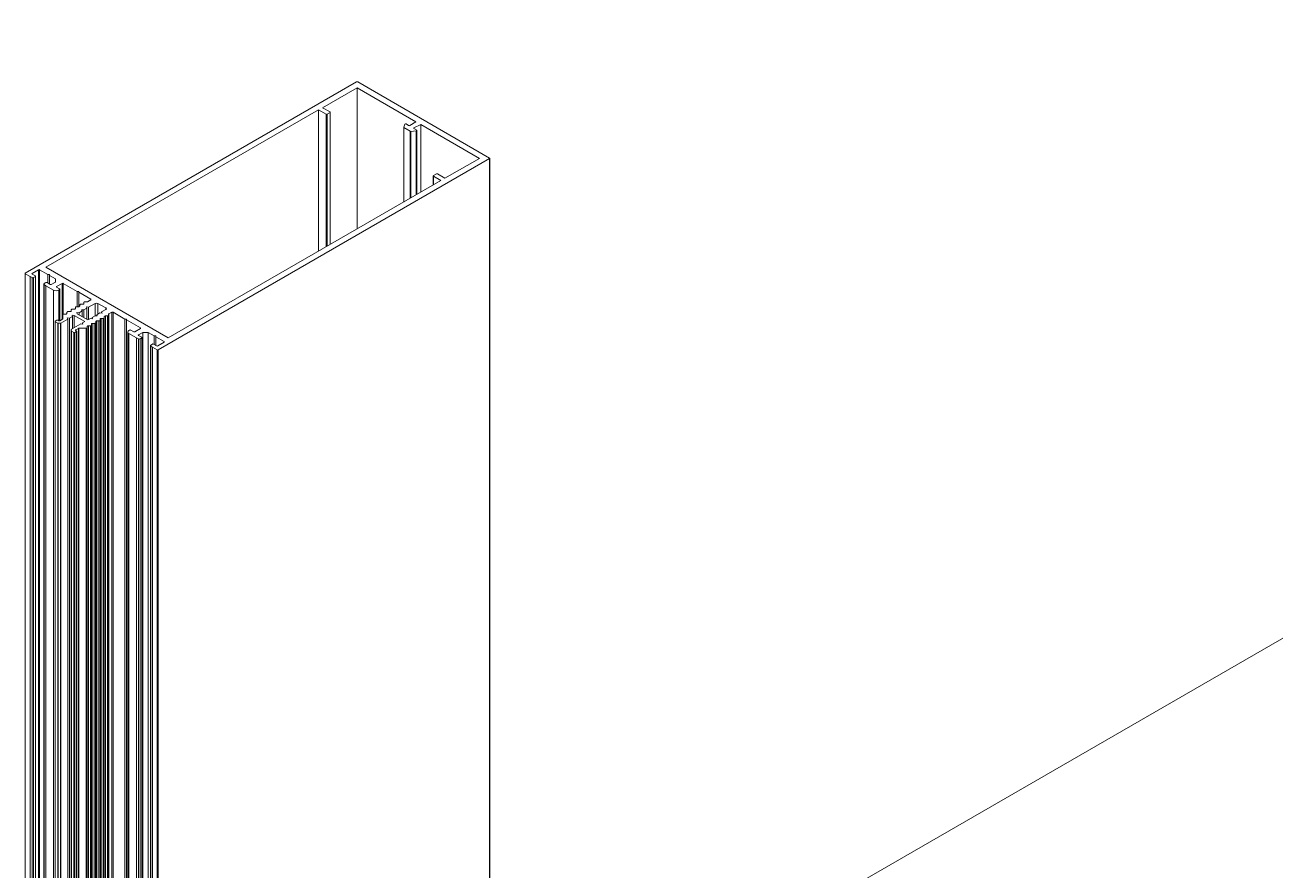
# Model space of a CAD drawing. Header units: millimetres. Extents: x 39 to 459, y 26 to 647.
# Drawn here: x 61.067 to 66.056, y 249.392 to 252.767 of the extents above; entities that cross this region are included whole.
import ezdxf

# ---------------------------------------------------------------- set-up
doc = ezdxf.new("R2010")
doc.units = ezdxf.units.MM
doc.layers.add('ANTET', color=7, linetype='Continuous')

# ---------------------------------------------------------------- blocks, each defined once
blk = doc.blocks.new('Griyaj Montajı')
at = {"color": 7, "linetype": 'Continuous', "lineweight": 15}
for p, q in [((11047.0041, 2140.8444), (11064.2957, 2150.8266)), ((11045.3443, 2144.2373), (11044.0227, 2143.4743)), ((11045.3464, 2144.214), (11045.2085, 2144.1344)), ((11045.581, 2144.0786), (11045.3464, 2144.214)), ((11045.3464, 2144.214), (11045.3464, 2143.6507)), ((11045.8746, 2143.9336), (11045.3485, 2144.2373)), ((11045.1926, 2144.1252), (11044.1054, 2143.4976)), ((11045.2223, 2144.1081), (11045.1926, 2144.1252)), ((11045.1926, 2144.1252), (11045.1926, 2143.5619)), ((11045.2085, 2144.1344), (11045.2382, 2144.1173)), ((11045.2382, 2144.1148), (11045.2266, 2144.1081)), ((11045.2391, 2143.5887), (11045.2391, 2144.116)), ((11045.5323, 2144.056), (11045.5323, 2143.758)), ((11045.5324, 2144.0563), (11045.5365, 2144.0686)), ((11045.5584, 2144.0402), (11045.5332, 2144.0547)), ((11045.5416, 2144.0695), (11045.5517, 2144.0632)), ((11045.5561, 2144.0632), (11045.581, 2144.0786)), ((11045.5997, 2144.0678), (11045.5731, 2144.0534)), ((11045.5731, 2144.0509), (11045.5839, 2144.045)), ((11045.8343, 2143.9323), (11045.5997, 2144.0678)), ((11045.5997, 2144.0678), (11045.5997, 2143.7969)), ((11045.5824, 2144.0421), (11045.5611, 2144.0397)), ((11045.5849, 2143.7883), (11045.5849, 2144.0438)), ((11044.553, 2143.1682), (11045.8746, 2143.9311)), ((11045.6964, 2143.8527), (11045.8343, 2143.9323)), ((11045.8746, 2143.9311), (11045.8746, 2119.1899)), ((11045.8755, 2119.1912), (11045.8755, 2143.9323)), ((11045.6499, 2143.8619), (11045.6499, 2143.8259)), ((11045.6508, 2143.8632), (11045.6625, 2143.8699)), ((11045.6805, 2143.8436), (11045.6508, 2143.8607)), ((11045.6667, 2143.8699), (11045.6964, 2143.8527)), ((11044.5933, 2143.2159), (11045.6805, 2143.8436)), ((11044.0218, 2143.4731), (11044.0218, 2118.7319)), ((11044.0227, 2143.4719), (11044.0418, 2143.4609)), ((11044.0227, 2143.4719), (11044.0227, 2118.7307)), ((11044.0418, 2143.4609), (11044.0418, 2118.7197)), ((11044.042, 2143.4608), (11044.0502, 2143.4568)), ((11044.042, 2143.4608), (11044.042, 2118.7196)), ((11044.0502, 2143.4568), (11044.0502, 2118.7156)), ((11044.0503, 2143.4731), (11044.0757, 2143.4878)), ((11044.063, 2143.4633), (11044.0503, 2143.4707)), ((11044.0562, 2143.457), (11044.063, 2143.4609)), ((11044.0562, 2143.457), (11044.0562, 2118.7158)), ((11044.063, 2143.4609), (11044.063, 2118.7197)), ((11044.0639, 2118.7209), (11044.0639, 2143.4621)), ((11044.0757, 2143.4878), (11044.0757, 2118.7466)), ((11044.08, 2143.4878), (11044.1129, 2143.4688)), ((11044.08, 2143.4878), (11044.08, 2118.7466)), ((11044.1054, 2143.4976), (11044.5933, 2143.2159)), ((11044.1129, 2143.4688), (11044.1192, 2143.4688)), ((11044.1129, 2143.4688), (11044.1129, 2143.4345)), ((11044.1192, 2143.4688), (11044.1192, 2143.4652)), ((11044.1192, 2143.4652), (11044.1436, 2143.4511)), ((11044.1192, 2143.4652), (11044.1192, 2143.4309)), ((11044.1436, 2143.4511), (11044.1436, 2143.4388)), ((11044.0974, 2143.4306), (11044.0974, 2118.6894)), ((11044.0984, 2143.429), (11044.1053, 2143.4242)), ((11044.0984, 2143.429), (11044.0984, 2118.6878)), ((11044.1054, 2143.4364), (11044.0987, 2143.4325)), ((11044.1053, 2143.4242), (11044.1053, 2118.6831)), ((11044.1054, 2143.4241), (11044.1351, 2143.407)), ((11044.1054, 2143.4241), (11044.1054, 2118.6829)), ((11044.1224, 2143.429), (11044.1097, 2143.4364)), ((11044.1436, 2143.4388), (11044.1267, 2143.429)), ((11044.1351, 2143.407), (11044.1351, 2118.6658)), ((11044.1479, 2143.4205), (11044.1701, 2143.4333)), ((11044.1595, 2143.4113), (11044.1479, 2143.418)), ((11044.1564, 2143.407), (11044.1595, 2143.4088)), ((11044.1604, 2143.2844), (11044.1604, 2143.41)), ((11044.1744, 2143.4333), (11044.2295, 2143.4015)), ((11044.2295, 2143.4015), (11044.2359, 2143.4015)), ((11044.2295, 2143.4015), (11044.2295, 2143.3404)), ((11044.2359, 2143.4015), (11044.2359, 2143.3978)), ((11044.2359, 2143.3978), (11044.2836, 2143.3702)), ((11044.2359, 2143.3978), (11044.2359, 2143.3404)), ((11044.2524, 2143.3502), (11044.2445, 2143.3502)), ((11044.2569, 2143.3574), (11044.2569, 2143.3528)), ((11044.2689, 2143.36), (11044.2614, 2143.36)), ((11044.2836, 2143.3678), (11044.2711, 2143.3605)), ((11044.3017, 2143.3537), (11044.2753, 2143.3385)), ((11044.3441, 2143.3353), (11044.3123, 2143.3537)), ((11044.1721, 2143.3084), (11044.1721, 2143.2919)), ((11044.1845, 2143.311), (11044.1766, 2143.311)), ((11044.189, 2143.3182), (11044.189, 2143.3136)), ((11044.2015, 2143.3208), (11044.1935, 2143.3208)), ((11044.199, 2143.2944), (11044.2113, 2143.3016)), ((11044.206, 2143.328), (11044.206, 2143.3234)), ((11044.2094, 2143.3066), (11044.2181, 2143.3055)), ((11044.2113, 2143.3016), (11044.2094, 2143.3066)), ((11044.2185, 2143.3306), (11044.2105, 2143.3306)), ((11044.2113, 2143.3016), (11044.2113, 2143.2526)), ((11044.2181, 2143.3055), (11044.2605, 2143.281)), ((11044.2181, 2143.3055), (11044.2181, 2143.2565)), ((11044.223, 2143.3378), (11044.223, 2143.3332)), ((11044.2355, 2143.3404), (11044.2275, 2143.3404)), ((11044.2372, 2143.3165), (11044.2285, 2143.3176)), ((11044.2285, 2143.3176), (11044.2304, 2143.3126)), ((11044.2304, 2143.3126), (11044.2728, 2143.2881)), ((11044.2495, 2143.3236), (11044.2372, 2143.3165)), ((11044.2372, 2143.3165), (11044.2372, 2143.3087)), ((11044.24, 2143.3476), (11044.24, 2143.343)), ((11044.2562, 2143.3275), (11044.2476, 2143.3286)), ((11044.2476, 2143.3286), (11044.2495, 2143.3236)), ((11044.2495, 2143.3236), (11044.2495, 2143.3016)), ((11044.2686, 2143.3346), (11044.2562, 2143.3275)), ((11044.2562, 2143.3275), (11044.2562, 2143.2977)), ((11044.2753, 2143.3385), (11044.2667, 2143.3396)), ((11044.2667, 2143.3396), (11044.2686, 2143.3346)), ((11044.2686, 2143.3346), (11044.2686, 2143.2905)), ((11044.2753, 2143.3385), (11044.2753, 2143.2895)), ((11044.2891, 2143.2975), (11044.3015, 2143.3046)), ((11044.3015, 2143.3046), (11044.3101, 2143.3035)), ((11044.3082, 2143.3085), (11044.3206, 2143.3156)), ((11044.3101, 2143.3035), (11044.3082, 2143.3085)), ((11044.3082, 2143.3085), (11044.3082, 2143.3037)), ((11044.3206, 2143.3156), (11044.3292, 2143.3145)), ((11044.3273, 2143.3195), (11044.3441, 2143.3292)), ((11044.3292, 2143.3145), (11044.3273, 2143.3195)), ((11044.3273, 2143.3195), (11044.3273, 2143.3148)), ((11044.3381, 2143.2962), (11044.3381, 2143.3008)), ((11044.3426, 2143.3034), (11044.3505, 2143.3034)), ((11044.3426, 2143.3034), (11044.3426, 2120.2769)), ((11044.3505, 2143.3034), (11044.3505, 2120.2769)), ((11044.355, 2143.306), (11044.355, 2143.3103)), ((11044.355, 2143.306), (11044.355, 2120.2795)), ((11044.3559, 2143.3116), (11044.3685, 2143.3188)), ((11044.3559, 2143.3116), (11044.3559, 2120.2851)), ((11044.3685, 2143.3188), (11044.3685, 2120.2924)), ((11044.3727, 2143.3188), (11044.4205, 2143.2913)), ((11044.3727, 2143.3188), (11044.3727, 2120.2924)), ((11044.1417, 2143.2815), (11044.1417, 2120.255)), ((11044.1489, 2143.2864), (11044.1426, 2143.2827)), ((11044.1426, 2143.2802), (11044.1521, 2143.2747)), ((11044.1426, 2143.2802), (11044.1426, 2120.2538)), ((11044.1521, 2143.2747), (11044.1521, 2120.2483)), ((11044.1564, 2143.2845), (11044.1532, 2143.2864)), ((11044.1542, 2143.2742), (11044.1627, 2143.2742)), ((11044.1542, 2143.2742), (11044.1542, 2120.2478)), ((11044.1712, 2143.2906), (11044.1606, 2143.2845)), ((11044.1627, 2143.2742), (11044.1627, 2120.2478)), ((11044.1648, 2143.2747), (11044.1922, 2143.2905)), ((11044.1648, 2143.2747), (11044.1648, 2120.2483)), ((11044.1903, 2143.2955), (11044.199, 2143.2944)), ((11044.1922, 2143.2905), (11044.1903, 2143.2955)), ((11044.1922, 2143.2905), (11044.1922, 2120.2641)), ((11044.199, 2143.2944), (11044.199, 2120.268)), ((11044.2064, 2143.249), (11044.2064, 2143.2441)), ((11044.2442, 2143.2715), (11044.2073, 2143.2502)), ((11044.2242, 2143.2478), (11044.2348, 2143.2539)), ((11044.2348, 2143.2539), (11044.2348, 2120.2275)), ((11044.237, 2143.2544), (11044.2657, 2143.2544)), ((11044.237, 2143.2544), (11044.237, 2120.228)), ((11044.2529, 2143.2704), (11044.2442, 2143.2715)), ((11044.2605, 2143.281), (11044.2509, 2143.2755)), ((11044.2509, 2143.2755), (11044.2529, 2143.2704)), ((11044.2509, 2143.2755), (11044.2509, 2143.2707)), ((11044.2657, 2143.2544), (11044.2657, 2120.228)), ((11044.2702, 2143.257), (11044.2702, 2143.2616)), ((11044.2702, 2143.257), (11044.2702, 2120.2306)), ((11044.2728, 2143.2881), (11044.2824, 2143.2936)), ((11044.2747, 2143.2642), (11044.2826, 2143.2642)), ((11044.2747, 2143.2642), (11044.2747, 2120.2378)), ((11044.2824, 2143.2936), (11044.2911, 2143.2925)), ((11044.2826, 2143.2642), (11044.2826, 2120.2378)), ((11044.2871, 2143.2668), (11044.2871, 2143.2714)), ((11044.2871, 2143.2668), (11044.2871, 2120.2404)), ((11044.2911, 2143.2925), (11044.2891, 2143.2975)), ((11044.2891, 2143.2975), (11044.2891, 2143.2927)), ((11044.2916, 2143.274), (11044.2996, 2143.274)), ((11044.2916, 2143.274), (11044.2916, 2120.2476)), ((11044.2996, 2143.274), (11044.2996, 2120.2476)), ((11044.3041, 2143.2766), (11044.3041, 2143.2812)), ((11044.3041, 2143.2766), (11044.3041, 2120.2502)), ((11044.3086, 2143.2838), (11044.3166, 2143.2838)), ((11044.3086, 2143.2838), (11044.3086, 2120.2574)), ((11044.3166, 2143.2838), (11044.3166, 2120.2574)), ((11044.3211, 2143.2864), (11044.3211, 2143.291)), ((11044.3211, 2143.2864), (11044.3211, 2120.26)), ((11044.3256, 2143.2936), (11044.3336, 2143.2936)), ((11044.3256, 2143.2936), (11044.3256, 2120.2671)), ((11044.3336, 2143.2936), (11044.3336, 2120.2671)), ((11044.3381, 2143.2962), (11044.3381, 2120.2697)), ((11044.4205, 2143.2913), (11044.4268, 2143.2913)), ((11044.4205, 2143.2913), (11044.4205, 2118.5501)), ((11044.4268, 2143.2913), (11044.4268, 2143.2876)), ((11044.4268, 2143.2876), (11044.482, 2143.2557)), ((11044.4268, 2143.2876), (11044.4268, 2118.5464)), ((11044.482, 2143.2533), (11044.4597, 2143.2404)), ((11044.2064, 2143.2441), (11044.2064, 2120.2177)), ((11044.2073, 2143.2429), (11044.2168, 2143.2374)), ((11044.2073, 2143.2429), (11044.2073, 2120.2164)), ((11044.2168, 2143.2374), (11044.2168, 2120.2109)), ((11044.2211, 2143.2374), (11044.2274, 2143.241)), ((11044.2211, 2143.2374), (11044.2211, 2120.2109)), ((11044.2274, 2143.2435), (11044.2242, 2143.2453)), ((11044.2274, 2143.241), (11044.2274, 2120.2146)), ((11044.2283, 2120.2158), (11044.2283, 2143.2423)), ((11044.432, 2143.2392), (11044.432, 2118.498)), ((11044.4395, 2143.2472), (11044.4364, 2143.2453)), ((11044.4364, 2143.2331), (11044.4661, 2143.2159)), ((11044.4364, 2143.2331), (11044.4364, 2118.4919)), ((11044.4555, 2143.2404), (11044.4438, 2143.2472)), ((11044.4661, 2143.2159), (11044.4661, 2118.4748)), ((11044.4663, 2143.2158), (11044.4744, 2143.2119)), ((11044.4663, 2143.2158), (11044.4663, 2118.4747)), ((11044.4744, 2143.2119), (11044.4744, 2118.4707)), ((11044.4745, 2143.2282), (11044.4915, 2143.238)), ((11044.4873, 2143.2184), (11044.4745, 2143.2257)), ((11044.4805, 2143.212), (11044.4873, 2143.2159)), ((11044.4805, 2143.212), (11044.4805, 2118.4708)), ((11044.4873, 2143.2159), (11044.4873, 2118.4748)), ((11044.4882, 2118.476), (11044.4882, 2143.2172)), ((11044.4915, 2143.238), (11044.5127, 2143.238)), ((11044.4915, 2143.238), (11044.4915, 2118.4968)), ((11044.5127, 2143.238), (11044.5371, 2143.2239)), ((11044.5127, 2143.238), (11044.5127, 2118.4968)), ((11044.5371, 2143.2239), (11044.5435, 2143.2239)), ((11044.5371, 2143.2239), (11044.5371, 2143.1896)), ((11044.5435, 2143.2239), (11044.5435, 2143.2202)), ((11044.5435, 2143.2202), (11044.5764, 2143.2012)), ((11044.5435, 2143.2202), (11044.5435, 2143.1859)), ((11044.5216, 2143.1857), (11044.5216, 2118.4445)), ((11044.5227, 2143.184), (11044.5295, 2143.1793)), ((11044.5227, 2143.184), (11044.5227, 2118.4428)), ((11044.5297, 2143.1915), (11044.5229, 2143.1875)), ((11044.5295, 2143.1793), (11044.5295, 2118.4381)), ((11044.5297, 2143.1792), (11044.5488, 2143.1682)), ((11044.5297, 2143.1792), (11044.5297, 2118.438)), ((11044.5467, 2143.1841), (11044.5339, 2143.1915)), ((11044.5488, 2143.1682), (11044.5488, 2118.427)), ((11044.5764, 2143.1988), (11044.5509, 2143.1841)), ((11044.553, 2143.1682), (11044.553, 2118.427))]:
    blk.add_line(p, q, dxfattribs=at)
at = {"color": 8, "linetype": 'Continuous', "lineweight": 15}
for p, q in [((11045.2223, 2144.1081), (11045.2223, 2143.579)), ((11045.2266, 2144.1081), (11045.2266, 2143.5815)), ((11045.2382, 2144.1148), (11045.2382, 2143.5882)), ((11045.5332, 2144.0547), (11045.5332, 2143.7585)), ((11045.5731, 2144.0534), (11045.5731, 2144.0509)), ((11045.5584, 2144.0402), (11045.5584, 2143.7731)), ((11045.5611, 2144.0397), (11045.5611, 2143.7746)), ((11045.5824, 2144.0421), (11045.5824, 2143.7869)), ((11045.6508, 2143.8607), (11045.6508, 2143.8264)), ((11044.0503, 2143.4731), (11044.0503, 2143.4707)), ((11044.1479, 2143.4205), (11044.1479, 2143.418)), ((11044.1564, 2143.407), (11044.1564, 2143.2845)), ((11044.1595, 2143.4088), (11044.1595, 2143.2841)), ((11044.1701, 2143.4333), (11044.1701, 2143.29)), ((11044.1744, 2143.4333), (11044.1744, 2143.3107)), ((11044.2836, 2143.3702), (11044.2836, 2143.3678)), ((11044.3017, 2143.3537), (11044.3017, 2143.3046)), ((11044.3123, 2143.3537), (11044.3123, 2143.3108)), ((11044.3441, 2143.3353), (11044.3441, 2143.3292)), ((11044.482, 2143.2557), (11044.482, 2143.2533)), ((11044.2242, 2143.2478), (11044.2242, 2143.2453)), ((11044.4745, 2143.2282), (11044.4745, 2143.2257)), ((11044.5764, 2143.2012), (11044.5764, 2143.1988))]:
    blk.add_line(p, q, dxfattribs=at)
at = {"color": 7, "linetype": 'Continuous', "lineweight": 15, "flags": 128}
for points in [[(11045.5731, 2144.0534), (11045.5727, 2144.0531), (11045.5724, 2144.0528), (11045.5722, 2144.0525), (11045.5721, 2144.0521), (11045.5722, 2144.0518), (11045.5724, 2144.0515), (11045.5727, 2144.0511), (11045.5731, 2144.0509)], [(11045.5839, 2144.045), (11045.5844, 2144.0447), (11045.5848, 2144.0442), (11045.5849, 2144.0438), (11045.5848, 2144.0433), (11045.5844, 2144.0429), (11045.5839, 2144.0425), (11045.5832, 2144.0422), (11045.5824, 2144.0421)], [(11044.0987, 2143.4325), (11044.0981, 2143.4321), (11044.0977, 2143.4317), (11044.0975, 2143.4312), (11044.0974, 2143.4307), (11044.0974, 2143.4303), (11044.0976, 2143.4298), (11044.0979, 2143.4294), (11044.0984, 2143.429)], [(11044.2445, 2143.3502), (11044.2436, 2143.3502), (11044.2427, 2143.35), (11044.242, 2143.3498), (11044.2413, 2143.3495), (11044.2407, 2143.3491), (11044.2403, 2143.3486), (11044.24, 2143.3481), (11044.24, 2143.3476)], [(11044.2569, 2143.3528), (11044.2568, 2143.3523), (11044.2566, 2143.3518), (11044.2562, 2143.3514), (11044.2556, 2143.351), (11044.2549, 2143.3507), (11044.2542, 2143.3504), (11044.2533, 2143.3503), (11044.2524, 2143.3502)], [(11044.2614, 2143.36), (11044.2606, 2143.36), (11044.2597, 2143.3598), (11044.2589, 2143.3596), (11044.2582, 2143.3593), (11044.2577, 2143.3589), (11044.2573, 2143.3584), (11044.257, 2143.3579), (11044.2569, 2143.3574)], [(11044.1766, 2143.311), (11044.1757, 2143.311), (11044.1749, 2143.3108), (11044.1741, 2143.3106), (11044.1734, 2143.3103), (11044.1728, 2143.3099), (11044.1724, 2143.3094), (11044.1722, 2143.309), (11044.1721, 2143.3084)], [(11044.189, 2143.3136), (11044.189, 2143.3131), (11044.1887, 2143.3126), (11044.1883, 2143.3122), (11044.1877, 2143.3118), (11044.1871, 2143.3115), (11044.1863, 2143.3112), (11044.1854, 2143.3111), (11044.1845, 2143.311)], [(11044.1935, 2143.3208), (11044.1927, 2143.3208), (11044.1918, 2143.3206), (11044.191, 2143.3204), (11044.1904, 2143.3201), (11044.1898, 2143.3197), (11044.1894, 2143.3192), (11044.1891, 2143.3187), (11044.189, 2143.3182)], [(11044.206, 2143.3234), (11044.2059, 2143.3229), (11044.2057, 2143.3224), (11044.2053, 2143.322), (11044.2047, 2143.3216), (11044.204, 2143.3213), (11044.2032, 2143.321), (11044.2024, 2143.3209), (11044.2015, 2143.3208)], [(11044.2105, 2143.3306), (11044.2096, 2143.3306), (11044.2088, 2143.3304), (11044.208, 2143.3302), (11044.2073, 2143.3299), (11044.2068, 2143.3295), (11044.2064, 2143.329), (11044.2061, 2143.3285), (11044.206, 2143.328)], [(11044.223, 2143.3332), (11044.2229, 2143.3327), (11044.2226, 2143.3322), (11044.2222, 2143.3318), (11044.2217, 2143.3314), (11044.221, 2143.3311), (11044.2202, 2143.3308), (11044.2194, 2143.3307), (11044.2185, 2143.3306)], [(11044.2275, 2143.3404), (11044.2266, 2143.3404), (11044.2258, 2143.3402), (11044.225, 2143.34), (11044.2243, 2143.3397), (11044.2237, 2143.3393), (11044.2233, 2143.3388), (11044.2231, 2143.3383), (11044.223, 2143.3378)], [(11044.24, 2143.343), (11044.2399, 2143.3425), (11044.2396, 2143.342), (11044.2392, 2143.3416), (11044.2386, 2143.3412), (11044.238, 2143.3409), (11044.2372, 2143.3406), (11044.2363, 2143.3405), (11044.2355, 2143.3404)], [(11044.3381, 2143.3008), (11044.3381, 2143.3013), (11044.3384, 2143.3018), (11044.3388, 2143.3022), (11044.3394, 2143.3026), (11044.3401, 2143.303), (11044.3408, 2143.3032), (11044.3417, 2143.3033), (11044.3426, 2143.3034)], [(11044.3505, 2143.3034), (11044.3514, 2143.3034), (11044.3522, 2143.3036), (11044.353, 2143.3038), (11044.3537, 2143.3042), (11044.3543, 2143.3046), (11044.3547, 2143.305), (11044.3549, 2143.3055), (11044.355, 2143.306)], [(11044.2657, 2143.2544), (11044.2666, 2143.2545), (11044.2674, 2143.2546), (11044.2682, 2143.2549), (11044.2689, 2143.2552), (11044.2694, 2143.2556), (11044.2698, 2143.256), (11044.2701, 2143.2565), (11044.2702, 2143.257)], [(11044.2702, 2143.2616), (11044.2703, 2143.2621), (11044.2705, 2143.2626), (11044.2709, 2143.2631), (11044.2715, 2143.2634), (11044.2722, 2143.2638), (11044.273, 2143.264), (11044.2738, 2143.2642), (11044.2747, 2143.2642)], [(11044.2826, 2143.2642), (11044.2835, 2143.2643), (11044.2844, 2143.2644), (11044.2851, 2143.2646), (11044.2858, 2143.265), (11044.2864, 2143.2654), (11044.2868, 2143.2658), (11044.2871, 2143.2663), (11044.2871, 2143.2668)], [(11044.2871, 2143.2714), (11044.2872, 2143.2719), (11044.2875, 2143.2724), (11044.2879, 2143.2729), (11044.2885, 2143.2732), (11044.2891, 2143.2736), (11044.2899, 2143.2738), (11044.2908, 2143.274), (11044.2916, 2143.274)], [(11044.2996, 2143.274), (11044.3005, 2143.2741), (11044.3013, 2143.2742), (11044.3021, 2143.2744), (11044.3028, 2143.2748), (11044.3034, 2143.2752), (11044.3038, 2143.2756), (11044.304, 2143.2761), (11044.3041, 2143.2766)], [(11044.3041, 2143.2812), (11044.3042, 2143.2817), (11044.3045, 2143.2822), (11044.3049, 2143.2826), (11044.3054, 2143.283), (11044.3061, 2143.2834), (11044.3069, 2143.2836), (11044.3077, 2143.2838), (11044.3086, 2143.2838)], [(11044.3166, 2143.2838), (11044.3175, 2143.2839), (11044.3183, 2143.284), (11044.3191, 2143.2842), (11044.3198, 2143.2846), (11044.3203, 2143.285), (11044.3207, 2143.2854), (11044.321, 2143.2859), (11044.3211, 2143.2864)], [(11044.3211, 2143.291), (11044.3212, 2143.2915), (11044.3214, 2143.292), (11044.3218, 2143.2924), (11044.3224, 2143.2928), (11044.3231, 2143.2932), (11044.3239, 2143.2934), (11044.3247, 2143.2936), (11044.3256, 2143.2936)], [(11044.3336, 2143.2936), (11044.3344, 2143.2937), (11044.3353, 2143.2938), (11044.3361, 2143.294), (11044.3367, 2143.2944), (11044.3373, 2143.2948), (11044.3377, 2143.2952), (11044.338, 2143.2957), (11044.3381, 2143.2962)], [(11044.5229, 2143.1875), (11044.5224, 2143.1872), (11044.522, 2143.1868), (11044.5217, 2143.1863), (11044.5216, 2143.1858), (11044.5217, 2143.1853), (11044.5219, 2143.1849), (11044.5222, 2143.1844), (11044.5227, 2143.184)]]:
    blk.add_lwpolyline(points, dxfattribs=at)
at = {"color": 7, "linetype": 'Continuous', "lineweight": 15}
for centre, radius, start, end in [((11045.3464, 2144.2332), 0.00461, 62.6292, 117.3757), ((11045.2244, 2144.1122), 0.00461, 242.6276, 297.3773), ((11045.2378, 2144.116), 0.00131, 290.7384, 69.3652), ((11045.5337, 2144.056), 0.00136, 167.4287, 248.339), ((11045.5395, 2144.0662), 0.00384, 56.7495, 142.0606), ((11045.5539, 2144.0672), 0.00456, 241.2535, 298.7607), ((11045.5605, 2144.0442), 0.00455, 242.5098, 277.4896), ((11045.8742, 2143.9323), 0.00131, 290.805, 69.1803), ((11045.6513, 2143.8619), 0.00131, 110.8081, 249.1771), ((11045.6646, 2143.8658), 0.0046, 62.5405, 117.425), ((11044.0232, 2143.4731), 0.00131, 110.8081, 249.1771), ((11044.0441, 2143.465), 0.00478, 240.6887, 243.3044), ((11044.0508, 2143.4719), 0.00131, 110.8024, 249.1828), ((11044.053, 2143.4632), 0.007, 245.7089, 297.1918), ((11044.0625, 2143.4621), 0.00131, 290.8024, 69.1828), ((11044.0779, 2143.4837), 0.00461, 62.6008, 117.4041), ((11044.1076, 2143.4278), 0.00423, 236.5063, 239.3408), ((11044.1076, 2143.4323), 0.00461, 62.6261, 117.3813), ((11044.1245, 2143.4331), 0.00461, 242.6276, 297.3773), ((11044.1457, 2143.4274), 0.0231, 242.6037, 297.3938), ((11044.1483, 2143.4192), 0.00131, 110.7974, 249.1878), ((11044.1591, 2143.41), 0.00131, 290.7359, 69.3677), ((11044.1723, 2143.4292), 0.00461, 62.5978, 117.4071), ((11044.269, 2143.3643), 0.00432, 268.8303, 298.053), ((11044.2832, 2143.369), 0.00131, 290.7574, 69.2278), ((11044.307, 2143.3435), 0.0115, 62.5915, 117.4056), ((11044.3429, 2143.3323), 0.00327, 290.7549, 69.254), ((11044.3565, 2143.3102), 0.00151, 114.3268, 174.3661), ((11044.3706, 2143.3147), 0.00461, 62.6004, 117.407), ((11044.143, 2143.2815), 0.00131, 110.805, 249.1803), ((11044.151, 2143.2823), 0.00461, 62.6019, 117.403), ((11044.1541, 2143.2785), 0.00431, 241.9109, 271.224), ((11044.1585, 2143.2886), 0.00461, 242.6292, 297.3757), ((11044.1628, 2143.2786), 0.00433, 268.8786, 298.055), ((11044.1706, 2143.292), 0.00152, 294.4809, 354.1344), ((11044.2079, 2143.2489), 0.00151, 114.3662, 174.2352), ((11044.2369, 2143.2501), 0.00435, 88.9341, 117.9994), ((11044.4815, 2143.2545), 0.00131, 290.7459, 69.2319), ((11044.2079, 2143.2443), 0.0015, 185.508, 245.7416), ((11044.2189, 2143.2415), 0.00461, 242.6276, 297.3773), ((11044.2247, 2143.2466), 0.00131, 110.7966, 249.1813), ((11044.2269, 2143.2423), 0.00131, 290.7543, 69.2309), ((11044.4387, 2143.2392), 0.00655, 110.7789, 249.2285), ((11044.4417, 2143.2431), 0.0046, 62.5388, 117.4266), ((11044.4576, 2143.2445), 0.00461, 242.6261, 297.3813), ((11044.4684, 2143.2201), 0.00478, 240.6909, 243.3022), ((11044.475, 2143.227), 0.00131, 110.8081, 249.1771), ((11044.4773, 2143.2183), 0.007, 245.711, 297.1897), ((11044.4868, 2143.2172), 0.00131, 290.805, 69.1803), ((11044.5759, 2143.2), 0.00131, 290.7459, 69.2319), ((11044.5319, 2143.1828), 0.00423, 236.5082, 239.3426), ((11044.5318, 2143.1874), 0.00461, 62.6276, 117.3773), ((11044.5488, 2143.1882), 0.00461, 242.6261, 297.3813), ((11044.5509, 2143.1723), 0.00461, 242.6276, 297.3773)]:
    blk.add_arc(centre, radius, start, end, dxfattribs=at)

msp = doc.modelspace()

# ---------------------------------------------------------------- block references
at = {"layer": 'ANTET', "color": 0}
msp.add_blockref('Griyaj Montajı', (-10982.9547, -1891.697), dxfattribs=at)

doc.saveas('drawing.dxf')
